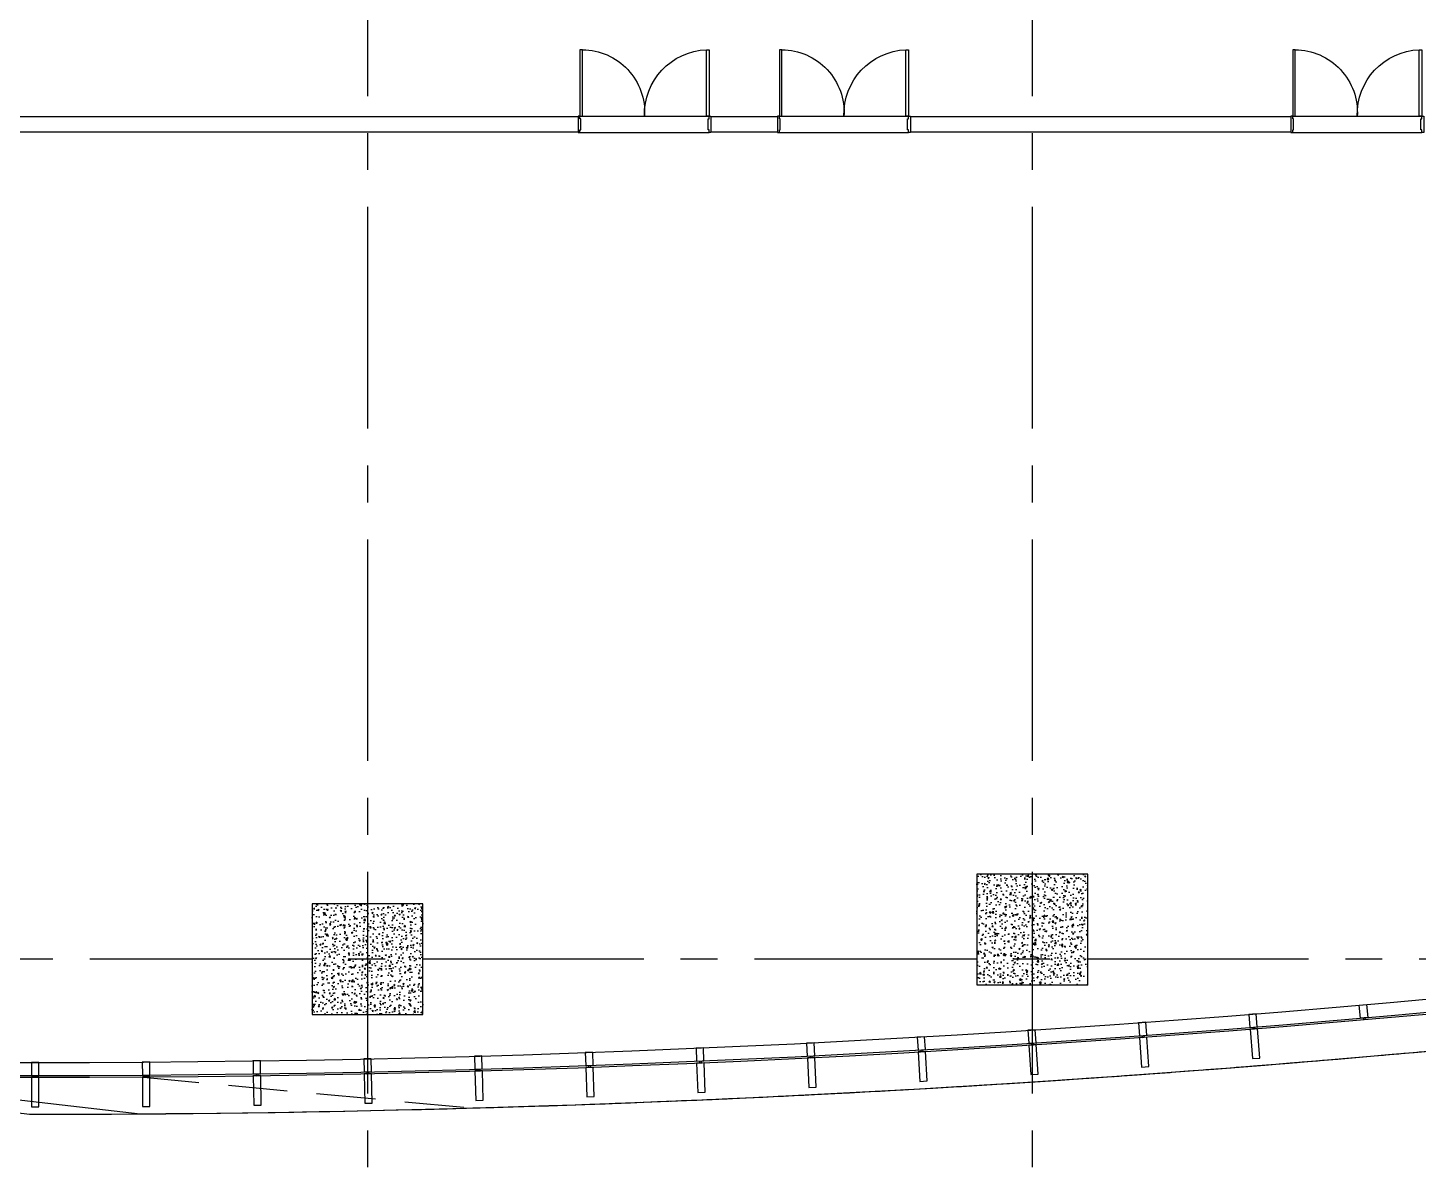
# Model space of a CAD drawing. Header units: millimetres. Extents: x 10000 to 302800, y 6800 to 229018.
# Drawn here: x 107728 to 126553, y 45755 to 61083 of the extents above; entities that cross this region are included whole.
import ezdxf

# ---------------------------------------------------------------- set-up
doc = ezdxf.new("R2010")
doc.units = ezdxf.units.MM
doc.header["$LTSCALE"] = 400
doc.header["$MEASUREMENT"] = 0
doc.linetypes.add('X-EXT_9F$0$DASHED', pattern=[3, 2, -1])
doc.linetypes.add('X-GRID_5~ROOF$0$CENTER2', pattern=[1.125, 0.75, -0.125, 0.125, -0.125])
doc.layers.get('0').update_dxf_attribs({"linetype": 'CONTINUOUS'})
for name, color, linetype in [('A-TXT1', 3, 'CONTINUOUS'), ('X-COL-9F$0$A-COL', 2, 'CONTINUOUS'), ('X-COL-9F$0$A-HAT', 252, 'CONTINUOUS'), ('X-EXT_9F$0$A-ELE3', 4, 'CONTINUOUS'), ('X-EXT_9F$0$A-ELES', 252, 'CONTINUOUS'), ('X-EXT_9F$0$A-OVHD', 7, 'X-EXT_9F$0$DASHED'), ('X-EXT_9F$0$A-WIN', 6, 'CONTINUOUS'), ('X-frame Office 5~34F$0$A-WINF', 4, 'CONTINUOUS'), ('X-GRID_5~ROOF$0$A-CEN1', 1, 'X-GRID_5~ROOF$0$CENTER2'), ('X-INT-OFFICE-6~20F$0$A-DOOR', 4, 'CONTINUOUS'), ('X-INT-OFFICE-6~20F$0$A-DOORF', 9, 'CONTINUOUS'), ('X-INT-OFFICE-6~20F$0$A-ELE4', 8, 'CONTINUOUS'), ('X-INT-OFFICE-6~20F$0$A-WALD', 7, 'CONTINUOUS')]:
    doc.layers.add(name, color=color, linetype=linetype)

# ---------------------------------------------------------------- blocks, each defined once
blk = doc.blocks.new('X-COL-9F$0$1500X1500_8~10_C1')
at = {"layer": 'X-COL-9F$0$A-HAT'}
h = blk.add_hatch(dxfattribs=at)
h.set_pattern_fill('AR-CONC', color=256)
h.set_pattern_definition([(50, (-89548.82, -67271.2), (182.18467, -15.93909), [19.05, -209.55]), (355, (-89548.82, -67271.2), (-35.24283, 191.05664), [15.24, -167.64]), (100.451, (-89533.63, -67272.53), (146.9425, 175.1167), [16.19, -178.09]), (46.1842, (-89548.82, -67220.4), (271.07904, -42.04233), [28.575, -314.325]), (96.6356, (-89526.23, -67223.9), (237.40423, 247.42556), [24.285, -267.135]), (351.184, (-89548.82, -67220.4), (237.4046, 247.4251), [22.86, -251.46]), (21, (-89523.42, -67233.1), (151.61488, -102.26552), [19.05, -209.55]), (326, (-89523.42, -67233.1), (61.80203, 184.18797), [15.24, -167.64]), (71.4514, (-89510.78, -67241.63), (213.4165, 81.92286), [16.19, -178.09]), (37.5, (-89548.817, -67271.206), (3.088603, 84.55504), [0, -165.608, 0, -170.18, 0, -168.275]), (7.5, (-89548.82, -67271.21), (66.81966, 100.180575), [0, -97.028, 0, -161.798, 0, -64.135]), (327.5, (-89605.46, -67271.206), (135.590595, -5.728744), [0, -63.5, 0, -198.12, 0, -262.89]), (317.5, (-89630.86, -67271.21), (148.12918, 25.42649), [0, -82.55, 0, -131.572, 0, -186.69])])
h.paths.add_polyline_path([(-750, -750), (750, -750), (750, 750), (-750, 750)])
at = {"layer": 'X-COL-9F$0$A-COL'}
blk.add_lwpolyline([(-750, -750), (750, -750), (750, 750), (-750, 750)], close=True, dxfattribs=at)
blk = doc.blocks.new('X-COL-9F')
at = {"layer": 'X-COL-9F$0$A-COL'}
for p in [(116549, 67271), (107549, 66871)]:
    blk.add_blockref('X-COL-9F$0$1500X1500_8~10_C1', p, dxfattribs=at)
blk = doc.blocks.new('*U337')
at = {"layer": 'X-frame Office 5~34F$0$A-WINF'}
for p, q in [((11.5, 200), (-11.5, 200)), ((-11.5, 176), (-11.5, 200)), ((11.5, 176), (11.5, 200)), ((-50, 176), (-50, 0)), ((50, 176), (-50, 176)), ((-50, 0), (50, 0)), ((50, 0), (50, 176))]:
    blk.add_line(p, q, dxfattribs=at)
blk.add_lwpolyline([(-50, 200), (50, 200), (50, 600), (-50, 600)], close=True, dxfattribs=at)
blk = doc.blocks.new('X-frame Office 5~34F$0$frame_office(24Tglass)')
at = {"layer": 'X-frame Office 5~34F$0$A-WINF'}
for p, q in [((11.5, 200), (-11.5, 200)), ((-11.5, 176), (-11.5, 200)), ((11.5, 176), (11.5, 200)), ((-50, 176), (-50, 0)), ((50, 176), (-50, 176)), ((-50, 0), (50, 0)), ((50, 0), (50, 176))]:
    blk.add_line(p, q, dxfattribs=at)
blk = doc.blocks.new('X-frame Office 5~34F')
at = {"layer": 'X-frame Office 5~34F$0$A-WINF'}
for p, rotation in [((119531, 66126), 184.5494723867477), ((116539, 65910), 183.7222955891576), ((118036, 66012), 184.1358839879527), ((113544, 65736), 182.8951187915671), ((115042, 65818), 183.3087071903624), ((107548, 65520), 181.2407651963865), ((109048, 65558), 181.6543535951818), ((110547, 65607), 182.0679419939768), ((112046, 65666), 182.4815303927721), ((103049, 65471), 180), ((103049, 65471), 180), ((104549, 65477), 180.4135883987963), ((106049, 65493), 180.8271767975914)]:
    blk.add_blockref('*U337', p, dxfattribs=dict(at, rotation=rotation))
at = {"layer": 'X-frame Office 5~34F$0$A-WINF', "xscale": -0.9999999999999993, "rotation": 184.9630607855414}
blk.add_blockref('X-frame Office 5~34F$0$frame_office(24Tglass)', (121026, 66250), dxfattribs=at)
blk = doc.blocks.new('X-EXT_9F')
at = {"layer": 'X-EXT_9F$0$A-ELE3', "ltscale": 10}
blk.add_lwpolyline([(99970, 65294), (104470, 64776, 0.026596), (126595, 66105, 0.345625), (132309, 71743, 0.031644), (133249, 86571, 0.004995), (133225, 88919), (132548, 93419)], format="xyb", dxfattribs=at)
at = {"layer": 'X-EXT_9F$0$A-ELES', "ltscale": 10}
blk.add_lwpolyline([(132549, 86571, 0.031644), (131615, 101311, 0.345625), (126516, 106342, 0.056648), (79581, 106342, 0.345625), (74483, 101311, 0.031644), (73549, 86571, 0.031644), (74483, 71832, 0.345625), (79581, 66801, 0.056648), (126516, 66801, 0.345625), (131615, 71832, 0.031644)], format="xyb", close=True, dxfattribs=at)
at = {"layer": 'X-EXT_9F$0$A-ELES'}
blk.add_lwpolyline([(98470, 65322), (102970, 64771, 0.028396), (126595, 66105, 0.345625), (132309, 71743, 0.031644), (133249, 86571, 0.008188), (133186, 90419), (132451, 94919)], format="xyb", dxfattribs=at)
at = {"layer": 'X-EXT_9F$0$A-OVHD', "flags": 128}
blk.add_lwpolyline([(104470, 65276), (108970, 64855, 0.021196), (126595, 66105, 0.345625), (132309, 71743, 0.02706), (133229, 84419), (132725, 88919)], format="xyb", dxfattribs=at)
at = {"layer": 'X-EXT_9F$0$A-WIN'}
for points in [[(132749, 86571, 0.031644), (131813, 101336, 0.345625), (126539, 106541, 0.056648), (79559, 106541, 0.345625), (74284, 101336, 0.031644), (73349, 86571, 0.031644), (74284, 71806, 0.345625), (79559, 66602, 0.056648), (126539, 66602, 0.345625), (131813, 71806, 0.031644)], [(132725, 86571, 0.031644), (131790, 101333, 0.345625), (126536, 106517, 0.056648), (79561, 106517, 0.345625), (74308, 101333, 0.031644), (73373, 86571, 0.031644), (74308, 71809, 0.345625), (79561, 66626, 0.056648), (126536, 66626, 0.345625), (131790, 71809, 0.031644)]]:
    blk.add_lwpolyline(points, format="xyb", close=True, dxfattribs=at)
blk.add_blockref('X-frame Office 5~34F', (0, 0))
blk = doc.blocks.new('X-GRID_5~ROOF')
at = {"layer": 'X-GRID_5~ROOF$0$A-CEN1', "ltscale": 10}
for p, q in [((107549, 117553), (107549, 58621)), ((116549, 117553), (116549, 58621))]:
    blk.add_line(p, q, dxfattribs=at)
blk.add_lwpolyline([(138288, 66871), (55382, 66871)], dxfattribs=at)
blk = doc.blocks.new('X-INT-OFFICE-6~20F$0$DOOR_2400')
at = {"layer": 'X-INT-OFFICE-6~20F$0$A-DOOR'}
for points in [[(41794, 101558), (41794, 101523), (41844, 101523), (41844, 101508), (42038, 101508), (42038, 101523), (42088, 101523), (42088, 101558)], [(42088, 101523), (42088, 101478), (43288, 101478), (43288, 101523)], [(41794, 99158), (41794, 99193), (41844, 99193), (41844, 99208), (42038, 99208), (42038, 99193), (42088, 99193), (42088, 99158)], [(42088, 99193), (42088, 99238), (43288, 99238), (43288, 99193)]]:
    blk.add_lwpolyline(points, close=True, dxfattribs=at)
at = {"layer": 'X-INT-OFFICE-6~20F$0$A-DOORF'}
for centre, radius, start, end in [((42121, 101526), 1168, 268.3863, 357.6653), ((42157, 99230), 1131, 0.4286, 93.5198)]:
    blk.add_arc(centre, radius, start, end, dxfattribs=at)
at = {"layer": 'X-INT-OFFICE-6~20F$0$A-ELE4'}
for p, q in [((41794, 99193), (41794, 101523)), ((42088, 99193), (42088, 101523))]:
    blk.add_line(p, q, dxfattribs=at)
blk = doc.blocks.new('X-INT-OFFICE-6~20F')
at = {"layer": 'X-INT-OFFICE-6~20F$0$A-WALD'}
for p, q in [((110399, 78271), (95699, 78271)), ((110399, 78281), (110399, 78081)), ((113099, 78271), (112199, 78271)), ((112199, 78271), (112199, 78071)), ((113099, 78281), (113099, 78081)), ((120049, 78271), (114899, 78271)), ((114899, 78271), (114899, 78071)), ((120049, 78271), (120049, 78071)), ((95699, 78071), (110399, 78071)), ((112199, 78071), (113099, 78071)), ((114899, 78071), (120049, 78071))]:
    blk.add_line(p, q, dxfattribs=at)
at = {"xscale": -0.7499999999999954, "yscale": 0.7499999999999954, "zscale": 0.7499999999999954, "rotation": 270}
for p in [(36030, 46715), (38730, 46715), (45680, 46715)]:
    blk.add_blockref('X-INT-OFFICE-6~20F$0$DOOR_2400', p, dxfattribs=at)
blk = doc.blocks.new('X-BASE-9F')
for name in ['X-GRID_5~ROOF', 'X-EXT_9F', 'X-COL-9F']:
    blk.add_blockref(name, (0, 0))
blk.add_blockref('X-INT-OFFICE-6~20F', (0, 0))

msp = doc.modelspace()

# ---------------------------------------------------------------- block references
at = {"layer": 'A-TXT1'}
msp.add_blockref('X-BASE-9F', (4779, -18394), dxfattribs=at)

doc.saveas('drawing.dxf')
